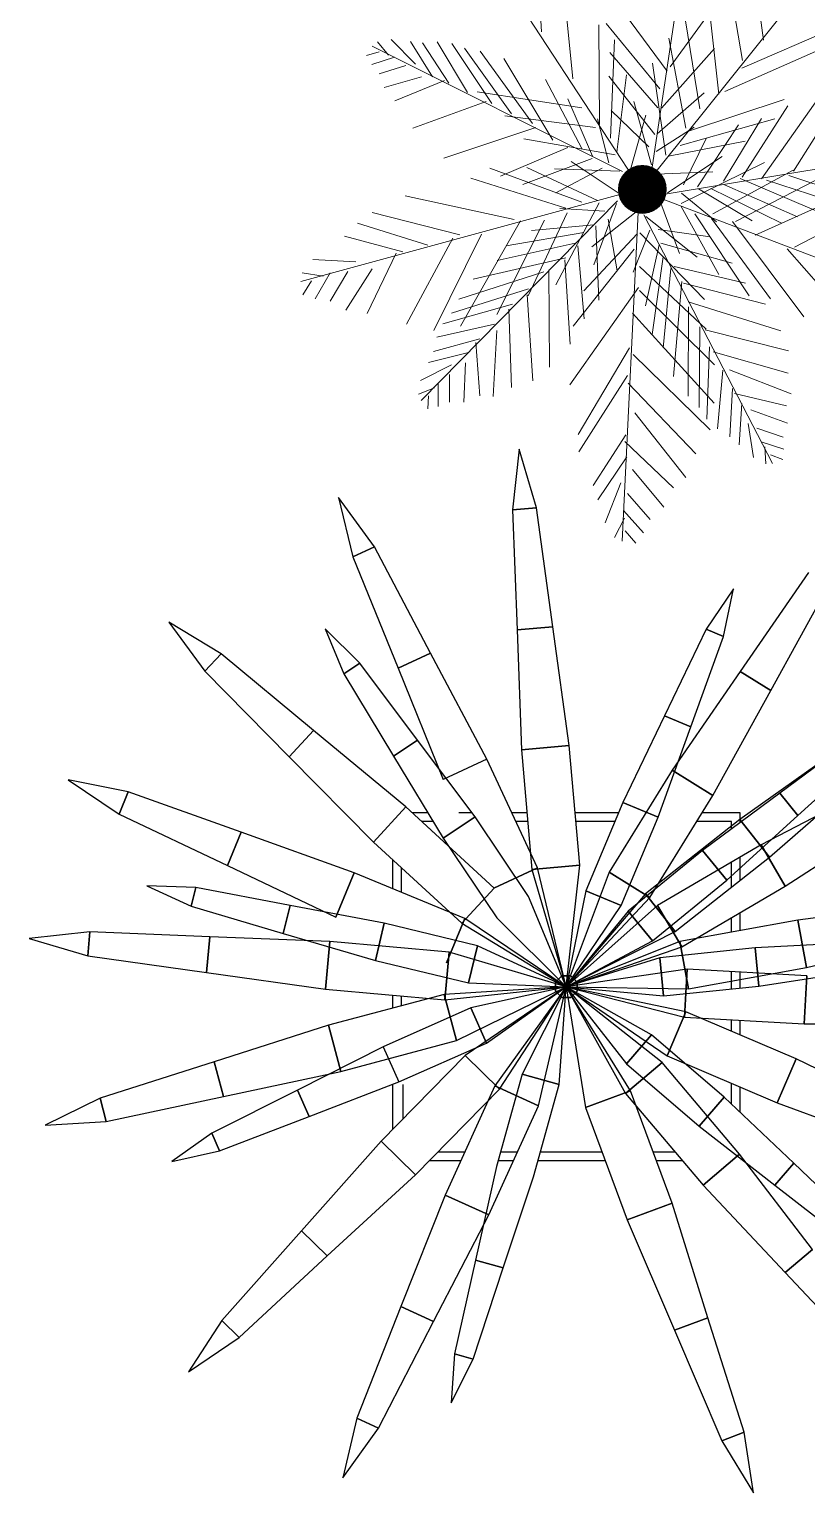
# Model space of a CAD drawing. Header units: inches. Extents: x -250485 to 735580, y -140410 to 288049.
# Drawn here: x 49169.21 to 49194.98, y 21774.3 to 21822.76 of the extents above; entities that cross this region are included whole.
import ezdxf

# ---------------------------------------------------------------- set-up
doc = ezdxf.new("R2010")
doc.units = ezdxf.units.IN
doc.header["$MEASUREMENT"] = 0
doc.layers.get('0').update_dxf_attribs({"lineweight": 0})
doc.layers.add('IFF-PLANTS', color=3, linetype='Continuous', lineweight=0)
doc.layers.add('PEJZAJ', color=7, linetype='Continuous')

# ---------------------------------------------------------------- blocks, each defined once
blk = doc.blocks.new('BITKI4')
at = {"color": 3}
for p, q in [((-0.0424, 0.4646), (-0.0482, 0.4122)), ((-0.0424, 0.4646), (-0.0482, 0.4122)), ((-0.0276, 0.414), (-0.0424, 0.4646)), ((-0.0276, 0.414), (-0.0424, 0.4646)), ((-0.0424, 0.4646), (-0.0424, 0.4646)), ((-0.0424, 0.4646), (-0.0424, 0.4646)), ((-0.1673, 0.3803), (-0.1985, 0.4228)), ((-0.1985, 0.4228), (-0.186, 0.3716)), ((-0.1985, 0.4228), (-0.1985, 0.4228)), ((-0.0276, 0.414), (-0.0482, 0.4122)), ((-0.0482, 0.4122), (-0.0276, 0.414)), ((-0.0482, 0.4122), (-0.0276, 0.414)), ((-0.0276, 0.414), (-0.0482, 0.4122)), ((-0.0482, 0.4122), (-0.0443, 0.3087)), ((-0.0482, 0.4122), (-0.0443, 0.3087)), ((-0.0134, 0.3114), (-0.0276, 0.414)), ((-0.0134, 0.3114), (-0.0276, 0.414)), ((-0.186, 0.3716), (-0.1673, 0.3803)), ((-0.1673, 0.3803), (-0.186, 0.3716)), ((-0.1189, 0.2888), (-0.1673, 0.3803)), ((-0.186, 0.3716), (-0.147, 0.2757)), ((0.2073, 0.3581), (0.1484, 0.2729)), ((0.1424, 0.3442), (0.1188, 0.3093)), ((0.134, 0.3029), (0.1424, 0.3442)), ((0.1424, 0.3442), (0.1424, 0.3442)), ((0.1748, 0.2566), (0.2249, 0.3472)), ((-0.2998, 0.2882), (-0.3449, 0.3155)), ((-0.3449, 0.3155), (-0.3449, 0.3155)), ((-0.3449, 0.3155), (-0.3137, 0.273)), ((-0.2998, 0.2882), (-0.3449, 0.3155)), ((-0.3449, 0.3155), (-0.3449, 0.3155)), ((-0.3449, 0.3155), (-0.3137, 0.273)), ((-0.18, 0.28), (-0.21, 0.3097)), ((-0.21, 0.3097), (-0.21, 0.3097)), ((-0.21, 0.3097), (-0.1937, 0.2708)), ((-0.0443, 0.3087), (-0.0134, 0.3114)), ((-0.0443, 0.3087), (-0.0134, 0.3114)), ((-0.0134, 0.3114), (-0.0443, 0.3087)), ((-0.0134, 0.3114), (-0.0443, 0.3087)), ((-0.0443, 0.3087), (-0.0405, 0.2053)), ((-0.0443, 0.3087), (-0.0405, 0.2053)), ((0.0007, 0.2089), (-0.0134, 0.3114)), ((0.0007, 0.2089), (-0.0134, 0.3114)), ((0.1188, 0.3093), (0.0829, 0.2346)), ((0.1188, 0.3093), (0.134, 0.3029)), ((0.134, 0.3029), (0.1188, 0.3093)), ((0.1058, 0.225), (0.134, 0.3029)), ((-0.2998, 0.2882), (-0.3137, 0.273)), ((-0.3137, 0.273), (-0.2998, 0.2882)), ((-0.2998, 0.2882), (-0.3137, 0.273)), ((-0.3137, 0.273), (-0.2998, 0.2882)), ((-0.22, 0.2221), (-0.2998, 0.2882)), ((-0.22, 0.2221), (-0.2998, 0.2882)), ((-0.1937, 0.2708), (-0.18, 0.28)), ((-0.18, 0.28), (-0.1937, 0.2708)), ((-0.1303, 0.2137), (-0.18, 0.28)), ((-0.1189, 0.2888), (-0.147, 0.2757)), ((-0.147, 0.2757), (-0.1189, 0.2888)), ((-0.0705, 0.1972), (-0.1189, 0.2888)), ((-0.3137, 0.273), (-0.241, 0.1993)), ((-0.3137, 0.273), (-0.241, 0.1993)), ((-0.1937, 0.2708), (-0.1509, 0.1999)), ((-0.147, 0.2757), (-0.108, 0.1797)), ((0.1484, 0.2729), (0.0896, 0.1877)), ((0.1748, 0.2566), (0.1484, 0.2729)), ((0.1484, 0.2729), (0.1748, 0.2566)), ((0.1247, 0.1659), (0.1748, 0.2566)), ((0.0829, 0.2346), (0.047, 0.16)), ((0.0829, 0.2346), (0.1058, 0.225)), ((0.1058, 0.225), (0.0829, 0.2346)), ((-0.241, 0.1993), (-0.22, 0.2221)), ((-0.241, 0.1993), (-0.22, 0.2221)), ((-0.22, 0.2221), (-0.241, 0.1993)), ((-0.22, 0.2221), (-0.241, 0.1993)), ((-0.1403, 0.156), (-0.22, 0.2221)), ((-0.1403, 0.156), (-0.22, 0.2221)), ((0.0775, 0.1471), (0.1058, 0.225)), ((0.249, 0.2171), (0.1824, 0.1678)), ((-0.1509, 0.1999), (-0.1303, 0.2137)), ((-0.1303, 0.2137), (-0.1509, 0.1999)), ((-0.0806, 0.1475), (-0.1303, 0.2137)), ((0.0007, 0.2089), (-0.0405, 0.2053)), ((-0.0405, 0.2053), (0.0007, 0.2089)), ((0.0007, 0.2089), (-0.0405, 0.2053)), ((-0.0405, 0.2053), (0.0007, 0.2089)), ((-0.0405, 0.2053), (-0.0315, 0.1022)), ((-0.0405, 0.2053), (-0.0315, 0.1022)), ((0.0098, 0.1058), (0.0007, 0.2089)), ((0.0098, 0.1058), (0.0007, 0.2089)), ((0.2324, 0.2051), (0.1479, 0.1452)), ((0.2324, 0.2051), (0.1479, 0.1452)), ((0.1981, 0.1486), (0.2595, 0.2043)), ((-0.241, 0.1993), (-0.1683, 0.1256)), ((-0.241, 0.1993), (-0.1683, 0.1256)), ((-0.1509, 0.1999), (-0.1081, 0.129)), ((-0.0705, 0.1972), (-0.108, 0.1797)), ((-0.0268, 0.1035), (-0.0705, 0.1972)), ((-0.38, 0.169), (-0.4318, 0.1793)), ((-0.4318, 0.1793), (-0.3879, 0.1499)), ((-0.4318, 0.1793), (-0.4318, 0.1793)), ((0.0896, 0.1877), (0.0351, 0.0998)), ((0.1247, 0.1659), (0.0896, 0.1877)), ((0.0896, 0.1877), (0.1247, 0.1659)), ((0.1735, 0.1127), (0.2516, 0.1807)), ((0.1735, 0.1127), (0.2516, 0.1807)), ((-0.3879, 0.1499), (-0.38, 0.169)), ((-0.38, 0.169), (-0.3879, 0.1499)), ((-0.2825, 0.1342), (-0.38, 0.169)), ((0.0702, 0.078), (0.1247, 0.1659)), ((0.1824, 0.1678), (0.1157, 0.1186)), ((0.2582, 0.171), (0.1663, 0.1233)), ((0.1824, 0.1678), (0.1981, 0.1486)), ((0.1981, 0.1486), (0.1824, 0.1678)), ((-0.1403, 0.156), (-0.1683, 0.1256)), ((-0.1683, 0.1256), (-0.1403, 0.156)), ((-0.1403, 0.156), (-0.1683, 0.1256)), ((-0.1683, 0.1256), (-0.1403, 0.156)), ((-0.0641, 0.0861), (-0.1403, 0.156)), ((-0.1037, 0.1225), (-0.1403, 0.156)), ((0.047, 0.16), (0.015, 0.0837)), ((0.0775, 0.1471), (0.047, 0.16)), ((0.047, 0.16), (0.0775, 0.1471)), ((-0.3879, 0.1499), (-0.2944, 0.1055)), ((-0.0806, 0.1475), (-0.1081, 0.129)), ((-0.1081, 0.129), (-0.0806, 0.1475)), ((-0.0833, 0.151), (-0.0946, 0.151)), ((-0.0833, 0.151), (-0.0946, 0.151)), ((-0.0833, 0.151), (-0.0946, 0.151)), ((-0.0344, 0.0789), (-0.0806, 0.1475)), ((0.0455, 0.0709), (0.0775, 0.1471)), ((0.1479, 0.1452), (0.0666, 0.0812)), ((0.1479, 0.1452), (0.0666, 0.0812)), ((0.1367, 0.093), (0.1981, 0.1486)), ((0.1407, 0.1371), (0.1407, 0.1435)), ((0.1407, 0.1371), (0.1407, 0.1435)), ((0.1735, 0.1127), (0.1479, 0.1452)), ((0.1479, 0.1452), (0.1735, 0.1127)), ((0.1479, 0.1452), (0.1735, 0.1127)), ((0.1735, 0.1127), (0.1479, 0.1452)), ((0.1872, 0.0876), (0.2738, 0.1442)), ((-0.2825, 0.1342), (-0.2944, 0.1055)), ((-0.2944, 0.1055), (-0.2825, 0.1342)), ((-0.185, 0.0993), (-0.2825, 0.1342)), ((-0.1081, 0.129), (-0.0618, 0.0604)), ((-0.1683, 0.1256), (-0.092, 0.0557)), ((-0.1683, 0.1256), (-0.092, 0.0557)), ((0.1157, 0.1186), (0.0517, 0.0662)), ((0.1663, 0.1233), (0.077, 0.0711)), ((0.1367, 0.093), (0.1157, 0.1186)), ((0.1157, 0.1186), (0.1367, 0.093)), ((0.1872, 0.0876), (0.1663, 0.1233)), ((0.1663, 0.1233), (0.1872, 0.0876)), ((-0.2944, 0.1055), (-0.2008, 0.0611)), ((-0.0643, 0.086), (-0.0268, 0.1035)), ((-0.0268, 0.1035), (-0.0643, 0.086)), ((0.0098, 0.1058), (-0.0315, 0.1022)), ((0.0098, 0.1058), (-0.0315, 0.1022)), ((-0.0315, 0.1022), (0.0098, 0.1058)), ((-0.0315, 0.1022), (0.0098, 0.1058)), ((-0.0315, 0.1022), (-0.0018, 0.001)), ((-0.0315, 0.1022), (-0.0018, 0.001)), ((-0.0018, 0.001), (-0.0268, 0.1035)), ((-0.0018, 0.001), (0.0098, 0.1058)), ((-0.0018, 0.001), (0.0098, 0.1058)), ((0.0922, 0.0487), (0.1735, 0.1127)), ((0.0922, 0.0487), (0.1735, 0.1127)), ((0.1407, 0.0868), (0.1407, 0.1083)), ((0.1482, 0.0928), (0.1482, 0.1127)), ((0.1482, 0.0928), (0.1482, 0.1127)), ((0.1482, 0.0928), (0.1482, 0.1127)), ((0.1482, 0.0928), (0.1482, 0.1127)), ((0.1482, 0.0928), (0.1482, 0.1127)), ((-0.185, 0.0993), (-0.2008, 0.0611)), ((-0.2008, 0.0611), (-0.185, 0.0993)), ((-0.0894, 0.0597), (-0.185, 0.0993)), ((0.0351, 0.0998), (-0.0018, 0.001)), ((0.0351, 0.0998), (0.0702, 0.078)), ((0.0702, 0.078), (0.0351, 0.0998)), ((0.0727, 0.0406), (0.1367, 0.093)), ((-0.3217, 0.0865), (-0.3638, 0.0881)), ((-0.3638, 0.0881), (-0.3638, 0.0881)), ((-0.3638, 0.0881), (-0.3255, 0.0704)), ((-0.3255, 0.0704), (-0.3217, 0.0865)), ((-0.3217, 0.0865), (-0.3255, 0.0704)), ((-0.2403, 0.0711), (-0.3217, 0.0865)), ((-0.0641, 0.0861), (-0.092, 0.0557)), ((-0.0641, 0.0861), (-0.092, 0.0557)), ((-0.092, 0.0557), (-0.0641, 0.0861)), ((-0.092, 0.0557), (-0.0641, 0.0861)), ((-0.0018, 0.001), (-0.0344, 0.0789)), ((0.015, 0.0837), (-0.0018, 0.001)), ((0.0666, 0.0812), (-0.0018, 0.001)), ((0.0666, 0.0812), (-0.0018, 0.001)), ((-0.0018, 0.001), (0.0702, 0.078)), ((0.0455, 0.0709), (0.015, 0.0837)), ((0.015, 0.0837), (0.0455, 0.0709)), ((0.0922, 0.0487), (0.0666, 0.0812)), ((0.0922, 0.0487), (0.0666, 0.0812)), ((0.0666, 0.0812), (0.0922, 0.0487)), ((0.0666, 0.0812), (0.0922, 0.0487)), ((0.0979, 0.0354), (0.1872, 0.0876)), ((-0.3255, 0.0704), (-0.2461, 0.047)), ((-0.2461, 0.047), (-0.2403, 0.0711)), ((-0.2403, 0.0711), (-0.2461, 0.047)), ((-0.1589, 0.0558), (-0.2403, 0.0711)), ((0.077, 0.0711), (-0.0018, 0.001)), ((-0.0018, 0.001), (0.0455, 0.0709)), ((0.0517, 0.0662), (-0.0018, 0.001)), ((0.0727, 0.0406), (0.0517, 0.0662)), ((0.0517, 0.0662), (0.0727, 0.0406)), ((0.077, 0.0711), (0.0979, 0.0354)), ((0.0979, 0.0354), (0.077, 0.0711)), ((0.3006, 0.0718), (0.198, 0.0584)), ((0.3006, 0.0718), (0.198, 0.0584)), ((-0.1589, 0.0558), (-0.1666, 0.0236)), ((-0.1666, 0.0236), (-0.1589, 0.0558)), ((-0.0784, 0.0364), (-0.1589, 0.0558)), ((-0.1053, 0.0215), (-0.0894, 0.0597)), ((-0.0894, 0.0597), (-0.1053, 0.0215)), ((-0.092, 0.0557), (-0.0018, 0.001)), ((-0.092, 0.0557), (-0.0018, 0.001)), ((-0.0018, 0.001), (-0.0894, 0.0597)), ((-0.0618, 0.0604), (-0.0018, 0.001)), ((0.198, 0.0584), (0.0962, 0.0399)), ((0.198, 0.0584), (0.0962, 0.0399)), ((0.2054, 0.0177), (0.198, 0.0584)), ((0.198, 0.0584), (0.2054, 0.0177)), ((0.198, 0.0584), (0.2054, 0.0177)), ((0.2054, 0.0177), (0.198, 0.0584)), ((-0.413, 0.0482), (-0.4654, 0.0425)), ((-0.413, 0.0482), (-0.4654, 0.0425)), ((-0.4654, 0.0425), (-0.4654, 0.0425)), ((-0.4654, 0.0425), (-0.4148, 0.0276)), ((-0.4654, 0.0425), (-0.4654, 0.0425)), ((-0.4654, 0.0425), (-0.4148, 0.0276)), ((-0.413, 0.0482), (-0.4148, 0.0276)), ((-0.4148, 0.0276), (-0.413, 0.0482)), ((-0.413, 0.0482), (-0.4148, 0.0276)), ((-0.4148, 0.0276), (-0.413, 0.0482)), ((-0.3095, 0.0441), (-0.413, 0.0482)), ((-0.3095, 0.0441), (-0.413, 0.0482)), ((-0.3123, 0.0132), (-0.3095, 0.0441)), ((-0.3123, 0.0132), (-0.3095, 0.0441)), ((-0.3095, 0.0441), (-0.3123, 0.0132)), ((-0.3095, 0.0441), (-0.3123, 0.0132)), ((-0.206, 0.0401), (-0.3095, 0.0441)), ((-0.206, 0.0401), (-0.3095, 0.0441)), ((-0.2461, 0.047), (-0.1666, 0.0236)), ((-0.2097, -0.0011), (-0.206, 0.0401)), ((-0.206, 0.0401), (-0.2097, -0.0011)), ((-0.2097, -0.0011), (-0.206, 0.0401)), ((-0.206, 0.0401), (-0.2097, -0.0011)), ((-0.103, 0.0308), (-0.206, 0.0401)), ((-0.0018, 0.001), (0.0922, 0.0487)), ((-0.0018, 0.001), (0.0922, 0.0487)), ((-0.0018, 0.001), (0.0727, 0.0406)), ((0.0962, 0.0399), (-0.0018, 0.001)), ((0.0962, 0.0399), (-0.0018, 0.001)), ((0.1036, -0.0008), (0.0962, 0.0399)), ((0.1036, -0.0008), (0.0962, 0.0399)), ((0.0962, 0.0399), (0.1036, -0.0008)), ((0.0962, 0.0399), (0.1036, -0.0008)), ((0.2438, 0.0388), (0.1611, 0.0344)), ((0.2054, 0.0177), (0.3062, 0.0413)), ((0.2054, 0.0177), (0.3062, 0.0413)), ((-0.4148, 0.0276), (-0.3123, 0.0132)), ((-0.4148, 0.0276), (-0.3123, 0.0132)), ((-0.103, 0.0308), (-0.1067, -0.0104)), ((-0.103, 0.0308), (-0.1067, -0.0104)), ((-0.1067, -0.0104), (-0.103, 0.0308)), ((-0.1067, -0.0104), (-0.103, 0.0308)), ((-0.0018, 0.001), (-0.103, 0.0308)), ((-0.0784, 0.0364), (-0.0861, 0.0043)), ((-0.0861, 0.0043), (-0.0784, 0.0364)), ((-0.0018, 0.001), (-0.0784, 0.0364)), ((-0.0018, 0.001), (0.0979, 0.0354)), ((0.0788, 0.0259), (-0.0018, 0.001)), ((0.1611, 0.0344), (0.0788, 0.0259)), ((0.0822, -0.007), (0.0788, 0.0259)), ((0.0788, 0.0259), (0.0822, -0.007)), ((0.1611, 0.0344), (0.1645, 0.0015)), ((0.1645, 0.0015), (0.1611, 0.0344)), ((-0.3123, 0.0132), (-0.2097, -0.0011)), ((-0.3123, 0.0132), (-0.2097, -0.0011)), ((-0.1666, 0.0236), (-0.0861, 0.0043)), ((0.1026, 0.016), (-0.0018, 0.001)), ((0.1026, 0.016), (0.1003, -0.0253)), ((0.1003, -0.0253), (0.1026, 0.016)), ((0.2058, 0.0104), (0.1026, 0.016)), ((0.1036, -0.0008), (0.2054, 0.0177)), ((0.1036, -0.0008), (0.2054, 0.0177)), ((0.1645, 0.0015), (0.2463, 0.0141)), ((-0.0018, 0.001), (-0.1071, -0.0056)), ((-0.1067, -0.0104), (-0.0018, 0.001)), ((-0.1067, -0.0104), (-0.0018, 0.001)), ((-0.0965, -0.0455), (-0.0018, 0.001)), ((-0.0018, 0.001), (-0.0891, -0.0583)), ((-0.0018, 0.001), (-0.0891, -0.0583)), ((-0.0861, 0.0043), (-0.0018, 0.001)), ((-0.0018, 0.001), (-0.0842, -0.0173)), ((-0.0708, -0.0476), (-0.0018, 0.001)), ((-0.0018, 0.001), (-0.0635, -0.0846)), ((-0.0595, -0.0873), (-0.0018, 0.001)), ((-0.0595, -0.0873), (-0.0018, 0.001)), ((-0.0018, 0.001), (-0.0399, -0.0743)), ((-0.0259, -0.1017), (-0.0018, 0.001)), ((-0.0112, 0.0049), (-0.0057, 0.0104)), ((-0.0057, 0.0104), (-0.0112, 0.0049)), ((-0.0057, 0.0104), (-0.0112, 0.0049)), ((-0.0112, 0.0049), (-0.0057, 0.0104)), ((-0.0112, 0.0049), (-0.0112, 0.0049)), ((-0.0112, -0.0029), (-0.0112, 0.0049)), ((-0.0112, 0.0049), (-0.0112, 0.0049)), ((-0.0112, 0.0049), (-0.0112, -0.0029)), ((-0.0112, 0.0049), (-0.0112, -0.0029)), ((-0.0112, 0.0049), (-0.0112, 0.0049)), ((-0.0112, -0.0029), (-0.0112, 0.0049)), ((-0.0112, 0.0049), (-0.0112, 0.0049)), ((-0.008, -0.0832), (-0.0018, 0.001)), ((-0.0057, 0.0104), (0.002, 0.0104)), ((0.002, 0.0104), (-0.0057, 0.0104)), ((-0.0057, 0.0104), (-0.0057, 0.0104)), ((-0.0057, 0.0104), (-0.0057, 0.0104)), ((-0.0057, 0.0104), (-0.0057, 0.0104)), ((-0.0057, 0.0104), (-0.0057, 0.0104)), ((0.002, 0.0104), (-0.0057, 0.0104)), ((-0.0057, 0.0104), (0.002, 0.0104)), ((0.1014, -0.0206), (-0.0018, 0.001)), ((-0.0018, 0.001), (0.1036, -0.0008)), ((-0.0018, 0.001), (0.1003, -0.0253)), ((0.1014, -0.0206), (-0.0018, 0.001)), ((-0.0018, 0.001), (0.1036, -0.0008)), ((-0.0018, 0.001), (-0.0018, 0.001)), ((-0.0018, 0.001), (-0.0018, 0.001)), ((-0.0018, 0.001), (-0.0018, 0.001)), ((-0.0018, 0.001), (-0.0018, 0.001)), ((-0.0018, 0.001), (0.0147, -0.1032)), ((0.0535, -0.0888), (-0.0018, 0.001)), ((-0.0018, 0.001), (-0.0018, 0.001)), ((-0.0018, 0.001), (0.0852, -0.0586)), ((-0.0018, 0.001), (-0.0018, 0.001)), ((-0.0018, 0.001), (-0.0018, 0.001)), ((-0.0018, 0.001), (-0.0018, 0.001)), ((-0.0018, 0.001), (-0.0018, 0.001)), ((-0.0018, 0.001), (-0.0018, 0.001)), ((-0.0018, 0.001), (-0.0018, 0.001)), ((-0.0018, 0.001), (-0.0018, 0.001)), ((-0.0018, 0.001), (0.0493, -0.0912)), ((0.0809, -0.0644), (-0.0018, 0.001)), ((-0.0018, 0.001), (-0.0018, 0.001)), ((-0.0018, 0.001), (-0.0018, 0.001)), ((-0.0018, 0.001), (-0.0018, 0.001)), ((-0.0018, 0.001), (-0.0018, 0.001)), ((-0.0018, 0.001), (-0.0018, 0.001)), ((-0.0018, 0.001), (-0.0018, 0.001)), ((-0.0018, 0.001), (-0.0018, 0.001)), ((-0.0018, 0.001), (-0.0018, 0.001)), ((-0.0018, 0.001), (0.0147, -0.1032)), ((0.0535, -0.0888), (-0.0018, 0.001)), ((-0.0018, 0.001), (-0.0018, 0.001)), ((-0.0018, 0.001), (0.0852, -0.0586)), ((-0.0018, 0.001), (-0.0018, 0.001)), ((-0.0018, 0.001), (-0.0018, 0.001)), ((-0.0018, 0.001), (-0.0018, 0.001)), ((-0.0018, 0.001), (-0.0018, 0.001)), ((-0.0018, 0.001), (-0.0018, 0.001)), ((-0.0018, 0.001), (-0.0018, 0.001)), ((-0.0018, 0.001), (0.0501, -0.0655)), ((0.0717, -0.0404), (-0.0018, 0.001)), ((-0.0018, 0.001), (-0.0018, 0.001)), ((-0.0018, 0.001), (0.0822, -0.007)), ((-0.0018, 0.001), (-0.0018, 0.001)), ((-0.0018, 0.001), (-0.0018, 0.001)), ((-0.0018, 0.001), (-0.0018, 0.001)), ((-0.0018, 0.001), (-0.0018, 0.001)), ((0.002, 0.0104), (0.002, 0.0104)), ((0.002, 0.0104), (0.0075, 0.0049)), ((0.0075, 0.0049), (0.002, 0.0104)), ((0.002, 0.0104), (0.002, 0.0104)), ((0.002, 0.0104), (0.002, 0.0104)), ((0.0075, 0.0049), (0.002, 0.0104)), ((0.002, 0.0104), (0.0075, 0.0049)), ((0.002, 0.0104), (0.002, 0.0104)), ((0.0075, 0.0049), (0.0075, -0.0029)), ((0.0075, -0.0029), (0.0075, 0.0049)), ((0.0075, 0.0049), (0.0075, 0.0049)), ((0.0075, 0.0049), (0.0075, 0.0049)), ((0.0075, 0.0049), (0.0075, 0.0049)), ((0.0075, 0.0049), (0.0075, 0.0049)), ((0.0075, -0.0029), (0.0075, 0.0049)), ((0.0075, 0.0049), (0.0075, -0.0029)), ((0.0822, -0.007), (0.1645, 0.0015)), ((0.2036, -0.0309), (0.2058, 0.0104)), ((0.2058, 0.0104), (0.2036, -0.0309)), ((-0.2097, -0.0011), (-0.1067, -0.0104)), ((-0.2097, -0.0011), (-0.1067, -0.0104)), ((-0.1071, -0.0056), (-0.2071, -0.0321)), ((-0.0965, -0.0455), (-0.1071, -0.0056)), ((-0.1071, -0.0056), (-0.0965, -0.0455)), ((-0.0112, -0.0029), (-0.0112, -0.0029)), ((-0.0057, -0.0084), (-0.0112, -0.0029)), ((-0.0112, -0.0029), (-0.0112, -0.0029)), ((-0.0112, -0.0029), (-0.0057, -0.0084)), ((-0.0112, -0.0029), (-0.0057, -0.0084)), ((-0.0057, -0.0084), (-0.0112, -0.0029)), ((-0.0112, -0.0029), (-0.0112, -0.0029)), ((-0.0112, -0.0029), (-0.0112, -0.0029)), ((-0.0057, -0.0084), (-0.0057, -0.0084)), ((0.002, -0.0084), (-0.0057, -0.0084)), ((-0.0057, -0.0084), (-0.0057, -0.0084)), ((-0.0057, -0.0084), (0.002, -0.0084)), ((-0.0057, -0.0084), (0.002, -0.0084)), ((-0.0057, -0.0084), (-0.0057, -0.0084)), ((0.002, -0.0084), (-0.0057, -0.0084)), ((-0.0057, -0.0084), (-0.0057, -0.0084)), ((0.0075, -0.0029), (0.002, -0.0084)), ((0.002, -0.0084), (0.0075, -0.0029)), ((0.002, -0.0084), (0.0075, -0.0029)), ((0.0075, -0.0029), (0.002, -0.0084)), ((0.002, -0.0084), (0.002, -0.0084)), ((0.002, -0.0084), (0.002, -0.0084)), ((0.002, -0.0084), (0.002, -0.0084)), ((0.002, -0.0084), (0.002, -0.0084)), ((0.0075, -0.0029), (0.0075, -0.0029)), ((0.0075, -0.0029), (0.0075, -0.0029)), ((0.0075, -0.0029), (0.0075, -0.0029)), ((0.0075, -0.0029), (0.0075, -0.0029)), ((-0.0842, -0.0173), (-0.1599, -0.0508)), ((-0.0842, -0.0173), (-0.0708, -0.0476)), ((-0.0708, -0.0476), (-0.0842, -0.0173)), ((0.0852, -0.0586), (0.1014, -0.0206)), ((0.0852, -0.0586), (0.1014, -0.0206)), ((0.1014, -0.0206), (0.0852, -0.0586)), ((0.1014, -0.0206), (0.0852, -0.0586)), ((0.1965, -0.0612), (0.1014, -0.0206)), ((0.1965, -0.0612), (0.1014, -0.0206)), ((-0.2071, -0.0321), (-0.3057, -0.0637)), ((-0.2071, -0.0321), (-0.1964, -0.0721)), ((-0.1964, -0.0721), (-0.2071, -0.0321)), ((0.1003, -0.0253), (0.2036, -0.0309)), ((0.2036, -0.0309), (0.3071, -0.0313)), ((-0.1964, -0.0721), (-0.0965, -0.0455)), ((-0.1465, -0.0811), (-0.0708, -0.0476)), ((0.0501, -0.0655), (0.0717, -0.0404)), ((0.0717, -0.0404), (0.0501, -0.0655)), ((0.1345, -0.0943), (0.0717, -0.0404)), ((-0.1599, -0.0508), (-0.2338, -0.0881)), ((-0.0891, -0.0583), (-0.1615, -0.1321)), ((-0.0891, -0.0583), (-0.1615, -0.1321)), ((-0.1599, -0.0508), (-0.1465, -0.0811)), ((-0.0891, -0.0583), (-0.0595, -0.0873)), ((-0.0891, -0.0583), (-0.0595, -0.0873)), ((-0.0595, -0.0873), (-0.0891, -0.0583)), ((-0.0595, -0.0873), (-0.0891, -0.0583)), ((0.0852, -0.0586), (0.1803, -0.0992)), ((0.0852, -0.0586), (0.1803, -0.0992)), ((0.1803, -0.0992), (0.1965, -0.0612)), ((0.1965, -0.0612), (0.1803, -0.0992)), ((0.1965, -0.0612), (0.1803, -0.0992)), ((0.1803, -0.0992), (0.1965, -0.0612)), ((0.2896, -0.1065), (0.1965, -0.0612)), ((0.2896, -0.1065), (0.1965, -0.0612)), ((-0.3057, -0.0637), (-0.4043, -0.0952)), ((-0.3057, -0.0637), (-0.2977, -0.0937)), ((-0.2977, -0.0937), (-0.3057, -0.0637)), ((-0.2977, -0.0937), (-0.1964, -0.0721)), ((-0.0399, -0.0743), (-0.062, -0.154)), ((-0.0399, -0.0743), (-0.008, -0.0832)), ((-0.008, -0.0832), (-0.0399, -0.0743)), ((0.0809, -0.0644), (0.0493, -0.0912)), ((0.0493, -0.0912), (0.0809, -0.0644)), ((0.0501, -0.0655), (0.1129, -0.1194)), ((0.1478, -0.1433), (0.0809, -0.0644)), ((-0.2338, -0.0881), (-0.3078, -0.1254)), ((-0.2238, -0.1108), (-0.2338, -0.0881)), ((-0.2338, -0.0881), (-0.2238, -0.1108)), ((-0.2238, -0.1108), (-0.1465, -0.0811)), ((-0.132, -0.1611), (-0.0595, -0.0873)), ((-0.132, -0.1611), (-0.0595, -0.0873)), ((-0.0635, -0.0846), (-0.1064, -0.1787)), ((-0.0259, -0.1017), (-0.0635, -0.0846)), ((-0.0635, -0.0846), (-0.0259, -0.1017)), ((-0.0301, -0.1629), (-0.008, -0.0832)), ((0.1407, -0.1002), (0.1407, -0.0823)), ((-0.4043, -0.0952), (-0.4516, -0.1185)), ((-0.399, -0.1152), (-0.4043, -0.0952)), ((-0.4043, -0.0952), (-0.399, -0.1152)), ((-0.399, -0.1152), (-0.2977, -0.0937)), ((0.0147, -0.1032), (0.0535, -0.0888)), ((0.0147, -0.1032), (0.0535, -0.0888)), ((0.0535, -0.0888), (0.0147, -0.1032)), ((0.0535, -0.0888), (0.0147, -0.1032)), ((0.0493, -0.0912), (0.1163, -0.1701)), ((0.0895, -0.1858), (0.0535, -0.0888)), ((0.0895, -0.1858), (0.0535, -0.0888)), ((0.1129, -0.1194), (0.1345, -0.0943)), ((0.1345, -0.0943), (0.1129, -0.1194)), ((0.1945, -0.1513), (0.1345, -0.0943)), ((0.1803, -0.0992), (0.2775, -0.135)), ((0.1803, -0.0992), (0.2775, -0.135)), ((-0.3011, -0.1405), (-0.2238, -0.1108)), ((-0.0687, -0.1958), (-0.0259, -0.1017)), ((0.0147, -0.1032), (0.0507, -0.2001)), ((0.0147, -0.1032), (0.0507, -0.2001)), ((-0.4516, -0.1185), (-0.399, -0.1152)), ((-0.4516, -0.1185), (-0.4516, -0.1185)), ((-0.3078, -0.1254), (-0.3423, -0.1497)), ((-0.3011, -0.1405), (-0.3078, -0.1254)), ((-0.3078, -0.1254), (-0.3011, -0.1405)), ((0.1129, -0.1194), (0.1783, -0.1702)), ((-0.1615, -0.1321), (-0.2303, -0.2095)), ((-0.1615, -0.1321), (-0.2303, -0.2095)), ((-0.1615, -0.1321), (-0.132, -0.1611)), ((-0.132, -0.1611), (-0.1615, -0.1321)), ((-0.1615, -0.1321), (-0.132, -0.1611)), ((-0.132, -0.1611), (-0.1615, -0.1321)), ((-0.3423, -0.1497), (-0.3011, -0.1405)), ((-0.3423, -0.1497), (-0.3423, -0.1497)), ((-0.1518, -0.149), (-0.1518, -0.149)), ((-0.1518, -0.149), (-0.1518, -0.149)), ((-0.1518, -0.149), (-0.1518, -0.149)), ((-0.1518, -0.149), (-0.1518, -0.149)), ((0.1163, -0.1701), (0.1478, -0.1433)), ((0.1478, -0.1433), (0.1163, -0.1701)), ((0.2108, -0.2255), (0.1478, -0.1433)), ((0.1482, -0.149), (0.1482, -0.149)), ((0.1482, -0.149), (0.1482, -0.149)), ((0.1482, -0.149), (0.1482, -0.149)), ((0.1482, -0.149), (0.1482, -0.149)), ((0.1945, -0.1513), (0.1783, -0.1702)), ((0.1783, -0.1702), (0.1945, -0.1513)), ((0.2546, -0.2084), (0.1945, -0.1513)), ((-0.2082, -0.2312), (-0.132, -0.1611)), ((-0.2082, -0.2312), (-0.132, -0.1611)), ((-0.062, -0.154), (-0.0801, -0.2349)), ((-0.0562, -0.2415), (-0.0301, -0.1629)), ((0.1163, -0.1701), (0.1872, -0.2455)), ((0.1783, -0.1702), (0.2438, -0.221)), ((-0.1064, -0.1787), (-0.1445, -0.2749)), ((-0.1064, -0.1787), (-0.0687, -0.1958)), ((-0.0687, -0.1958), (-0.1064, -0.1787)), ((0.0507, -0.2001), (0.0895, -0.1858)), ((0.0895, -0.1858), (0.0507, -0.2001)), ((0.0507, -0.2001), (0.0895, -0.1858)), ((0.0895, -0.1858), (0.0507, -0.2001)), ((0.1205, -0.2845), (0.0895, -0.1858)), ((0.1205, -0.2845), (0.0895, -0.1858)), ((-0.1163, -0.2878), (-0.0687, -0.1958)), ((0.0507, -0.2001), (0.0915, -0.2953)), ((0.0507, -0.2001), (0.0915, -0.2953)), ((-0.2303, -0.2095), (-0.2991, -0.2869)), ((-0.2303, -0.2095), (-0.2991, -0.2869)), ((-0.2082, -0.2312), (-0.2303, -0.2095)), ((-0.2082, -0.2312), (-0.2303, -0.2095)), ((-0.2303, -0.2095), (-0.2082, -0.2312)), ((-0.2303, -0.2095), (-0.2082, -0.2312)), ((0.1872, -0.2455), (0.2108, -0.2255)), ((0.2108, -0.2255), (0.1872, -0.2455)), ((-0.2843, -0.3014), (-0.2082, -0.2312)), ((-0.2843, -0.3014), (-0.2082, -0.2312)), ((-0.0801, -0.2349), (-0.0982, -0.3157)), ((-0.0562, -0.2415), (-0.0801, -0.2349)), ((-0.0801, -0.2349), (-0.0562, -0.2415)), ((-0.0822, -0.3201), (-0.0562, -0.2415)), ((0.1872, -0.2455), (0.2581, -0.321)), ((-0.1445, -0.2749), (-0.1827, -0.3712)), ((-0.1445, -0.2749), (-0.1163, -0.2878)), ((-0.1163, -0.2878), (-0.1445, -0.2749)), ((-0.2991, -0.2869), (-0.3279, -0.3311)), ((-0.2991, -0.2869), (-0.3279, -0.3311)), ((-0.2991, -0.2869), (-0.2843, -0.3014)), ((-0.2843, -0.3014), (-0.2991, -0.2869)), ((-0.2991, -0.2869), (-0.2843, -0.3014)), ((-0.2843, -0.3014), (-0.2991, -0.2869)), ((-0.1639, -0.3798), (-0.1163, -0.2878)), ((0.1205, -0.2845), (0.0915, -0.2953)), ((0.1205, -0.2845), (0.0915, -0.2953)), ((0.0915, -0.2953), (0.1205, -0.2845)), ((0.0915, -0.2953), (0.1205, -0.2845)), ((0.1516, -0.3833), (0.1205, -0.2845)), ((0.1516, -0.3833), (0.1205, -0.2845)), ((-0.3279, -0.3311), (-0.2843, -0.3014)), ((-0.3279, -0.3311), (-0.2843, -0.3014)), ((0.0915, -0.2953), (0.1323, -0.3905)), ((0.0915, -0.2953), (0.1323, -0.3905)), ((-0.0982, -0.3157), (-0.1013, -0.3578)), ((-0.1013, -0.3578), (-0.0822, -0.3201)), ((-0.0822, -0.3201), (-0.0982, -0.3157)), ((-0.0982, -0.3157), (-0.0822, -0.3201)), ((-0.3279, -0.3311), (-0.3279, -0.3311)), ((-0.3279, -0.3311), (-0.3279, -0.3311)), ((-0.1013, -0.3578), (-0.1013, -0.3578)), ((-0.1827, -0.3712), (-0.1947, -0.4226)), ((-0.1639, -0.3798), (-0.1827, -0.3712)), ((-0.1827, -0.3712), (-0.1639, -0.3798)), ((-0.1947, -0.4226), (-0.1639, -0.3798)), ((0.1323, -0.3905), (0.1516, -0.3833)), ((0.1516, -0.3833), (0.1323, -0.3905)), ((0.1323, -0.3905), (0.1516, -0.3833)), ((0.1516, -0.3833), (0.1323, -0.3905)), ((0.1323, -0.3905), (0.1599, -0.4354)), ((0.1323, -0.3905), (0.1599, -0.4354)), ((0.1599, -0.4354), (0.1516, -0.3833)), ((0.1599, -0.4354), (0.1516, -0.3833))]:
    blk.add_line(p, q, dxfattribs=at)
at = {"color": 1}
for p, q in [((-0.1214, 0.151), (-0.1348, 0.151)), ((-0.1214, 0.151), (-0.1348, 0.151)), ((-0.1214, 0.151), (-0.1348, 0.151)), ((-0.1214, 0.151), (-0.1348, 0.151)), ((-0.1214, 0.151), (-0.1348, 0.151)), ((-0.1214, 0.151), (-0.1348, 0.151)), ((-0.1169, 0.1435), (-0.1266, 0.1435)), ((-0.1169, 0.1435), (-0.1266, 0.1435)), ((-0.0357, 0.151), (-0.049, 0.151)), ((-0.0357, 0.151), (-0.049, 0.151)), ((-0.0357, 0.151), (-0.049, 0.151)), ((-0.0357, 0.151), (-0.049, 0.151)), ((-0.0357, 0.151), (-0.049, 0.151)), ((-0.0357, 0.151), (-0.049, 0.151)), ((-0.0351, 0.1435), (-0.0455, 0.1435)), ((-0.0351, 0.1435), (-0.0455, 0.1435)), ((0.0433, 0.151), (0.0058, 0.151)), ((0.0433, 0.151), (0.0058, 0.151)), ((0.0433, 0.151), (0.0058, 0.151)), ((0.0433, 0.151), (0.0058, 0.151)), ((0.0433, 0.151), (0.0058, 0.151)), ((0.0433, 0.151), (0.0058, 0.151)), ((0.0401, 0.1435), (0.0065, 0.1435)), ((0.0401, 0.1435), (0.0065, 0.1435)), ((0.1407, 0.1435), (0.1108, 0.1435)), ((0.1407, 0.1435), (0.1108, 0.1435)), ((0.1482, 0.151), (0.1155, 0.151)), ((0.1482, 0.151), (0.1155, 0.151)), ((0.1482, 0.151), (0.1155, 0.151)), ((0.1482, 0.151), (0.1155, 0.151)), ((0.1482, 0.151), (0.1155, 0.151)), ((0.1482, 0.151), (0.1155, 0.151)), ((0.1482, 0.1426), (0.1482, 0.151)), ((0.1482, 0.1426), (0.1482, 0.151)), ((0.1482, 0.1426), (0.1482, 0.151)), ((0.1482, 0.1426), (0.1482, 0.151)), ((0.1482, 0.1426), (0.1482, 0.151)), ((0.1482, 0.1426), (0.1482, 0.151)), ((0.1482, 0.151), (0.1482, 0.151)), ((0.1482, 0.151), (0.1482, 0.151)), ((0.1482, 0.151), (0.1482, 0.151)), ((0.1482, 0.151), (0.1482, 0.151)), ((-0.1518, 0.1105), (-0.1518, 0.0856)), ((-0.1443, 0.1036), (-0.1443, 0.0825)), ((0.1482, 0.0493), (0.1482, 0.0647)), ((0.1482, 0.0493), (0.1482, 0.0647)), ((0.1482, 0.0493), (0.1482, 0.0647)), ((0.1482, 0.0493), (0.1482, 0.0647)), ((0.1482, 0.0493), (0.1482, 0.0647)), ((0.1482, 0.0493), (0.1482, 0.0647)), ((0.1407, 0.048), (0.1407, 0.0604)), ((0.1407, 0.048), (0.1407, 0.0604)), ((0.1407, -0.0009), (0.1407, 0.014)), ((0.1407, -0.0009), (0.1407, 0.014)), ((0.1482, -0.0002), (0.1482, 0.0136)), ((0.1482, -0.0002), (0.1482, 0.0136)), ((0.1482, -0.0002), (0.1482, 0.0136)), ((0.1482, -0.0002), (0.1482, 0.0136)), ((0.1482, -0.0002), (0.1482, 0.0136)), ((0.1482, -0.0002), (0.1482, 0.0136)), ((-0.1518, -0.0063), (-0.1518, -0.0174)), ((-0.1443, -0.007), (-0.1443, -0.0155)), ((0.1407, -0.0373), (0.1407, -0.0275)), ((0.1407, -0.0373), (0.1407, -0.0275)), ((0.1482, -0.0405), (0.1482, -0.0279)), ((0.1482, -0.0405), (0.1482, -0.0279)), ((0.1482, -0.0405), (0.1482, -0.0279)), ((0.1482, -0.0405), (0.1482, -0.0279)), ((0.1482, -0.0405), (0.1482, -0.0279)), ((0.1482, -0.0405), (0.1482, -0.0279)), ((-0.1518, -0.0832), (-0.1518, -0.1222)), ((-0.1428, -0.0832), (-0.1428, -0.113)), ((0.1407, -0.1002), (0.1407, -0.0823)), ((0.1482, -0.1073), (0.1482, -0.0855)), ((0.1482, -0.1073), (0.1482, -0.0855)), ((0.1482, -0.1073), (0.1482, -0.0855)), ((0.1482, -0.1073), (0.1482, -0.0855)), ((0.1482, -0.1073), (0.1482, -0.0855)), ((0.1482, -0.1073), (0.1482, -0.0855)), ((-0.1201, -0.149), (-0.0929, -0.149)), ((-0.1128, -0.1415), (-0.0894, -0.1415)), ((-0.0606, -0.149), (-0.0474, -0.149)), ((-0.0585, -0.1415), (-0.044, -0.1415)), ((-0.0262, -0.149), (0.0317, -0.149)), ((-0.0242, -0.1415), (0.0289, -0.1415)), ((0.073, -0.1415), (0.092, -0.1415)), ((0.0758, -0.149), (0.0984, -0.149))]:
    blk.add_line(p, q, dxfattribs=at)
blk = doc.blocks.new('*X19')
at = {"color": 0}
for p, q in [((-66.0861, -112.7145), (-65.9668, -112.5952)), ((-66.0861, -112.7128), (-65.9686, -112.5952)), ((-66.0861, -112.711), (-65.9704, -112.5952)), ((-66.0861, -112.7092), (-65.9721, -112.5952)), ((-66.0861, -112.7162), (-65.9651, -112.5953)), ((-66.0861, -112.7074), (-65.974, -112.5953)), ((-66.086, -112.7179), (-65.9634, -112.5953)), ((-66.086, -112.7055), (-65.9758, -112.5954)), ((-66.0859, -112.7196), (-65.9618, -112.5954)), ((-66.0858, -112.7036), (-65.9777, -112.5955)), ((-66.0858, -112.7212), (-65.9601, -112.5956)), ((-66.0857, -112.7017), (-65.9796, -112.5957)), ((-66.0856, -112.7229), (-65.9585, -112.5957)), ((-66.0855, -112.6997), (-65.9816, -112.5958)), ((-66.0855, -112.7245), (-65.9569, -112.5959)), ((-66.0853, -112.7261), (-65.9553, -112.596)), ((-66.0853, -112.6978), (-65.9836, -112.5961)), ((-66.0851, -112.7276), (-65.9537, -112.5962)), ((-66.085, -112.6957), (-65.9856, -112.5963)), ((-66.0849, -112.7292), (-65.9522, -112.5965)), ((-66.0847, -112.6936), (-65.9877, -112.5967)), ((-66.0846, -112.7307), (-65.9506, -112.5967)), ((-66.0844, -112.7322), (-65.9491, -112.597)), ((-66.0843, -112.6915), (-65.9898, -112.597)), ((-66.0841, -112.7337), (-65.9476, -112.5972)), ((-66.0839, -112.6893), (-65.992, -112.5974)), ((-66.0838, -112.7352), (-65.9461, -112.5975)), ((-66.0835, -112.7367), (-65.9447, -112.5978)), ((-66.0835, -112.6871), (-65.9943, -112.5979)), ((-66.0832, -112.7381), (-65.9432, -112.5981)), ((-66.0829, -112.6848), (-65.9965, -112.5984)), ((-66.0829, -112.7395), (-65.9418, -112.5985)), ((-66.0825, -112.741), (-65.9404, -112.5988)), ((-66.0823, -112.6824), (-65.9989, -112.599)), ((-66.0821, -112.7424), (-65.939, -112.5992)), ((-66.0818, -112.7437), (-65.9376, -112.5996)), ((-66.0817, -112.68), (-66.0013, -112.5997)), ((-66.0814, -112.7451), (-65.9362, -112.6)), ((-66.081, -112.7465), (-65.9349, -112.6004)), ((-66.0809, -112.6775), (-66.0039, -112.6004)), ((-66.0805, -112.7478), (-65.9335, -112.6008)), ((-66.0801, -112.7491), (-65.9322, -112.6013)), ((-66.0801, -112.6749), (-66.0065, -112.6013)), ((-66.0796, -112.7505), (-65.9309, -112.6017)), ((-66.0792, -112.7518), (-65.9296, -112.6022)), ((-66.0791, -112.6722), (-66.0092, -112.6022)), ((-66.0787, -112.7531), (-65.9283, -112.6026)), ((-66.0782, -112.7543), (-65.927, -112.6031)), ((-66.0781, -112.6693), (-66.012, -112.6033)), ((-66.0777, -112.7556), (-65.9257, -112.6036)), ((-66.0772, -112.7569), (-65.9245, -112.6041)), ((-66.0768, -112.6663), (-66.015, -112.6045)), ((-66.0767, -112.7581), (-65.9232, -112.6047)), ((-66.0761, -112.7593), (-65.922, -112.6052)), ((-66.0756, -112.7606), (-65.9208, -112.6058)), ((-66.0754, -112.6632), (-66.0182, -112.6059)), ((-66.075, -112.7618), (-65.9196, -112.6063)), ((-66.0745, -112.763), (-65.9184, -112.6069)), ((-66.0739, -112.7641), (-65.9172, -112.6075)), ((-66.0738, -112.6598), (-66.0216, -112.6075)), ((-66.0733, -112.7653), (-65.916, -112.6081)), ((-66.0727, -112.7665), (-65.9149, -112.6087)), ((-66.0721, -112.7676), (-65.9137, -112.6093)), ((-66.0719, -112.6561), (-66.0253, -112.6095)), ((-66.0714, -112.7688), (-65.9126, -112.6099)), ((-66.0708, -112.7699), (-65.9114, -112.6105)), ((-66.0702, -112.771), (-65.9103, -112.6112)), ((-66.0695, -112.7721), (-65.9092, -112.6118)), ((-66.0695, -112.6519), (-66.0294, -112.6118)), ((-66.0688, -112.7732), (-65.9081, -112.6125)), ((-66.0682, -112.7743), (-65.907, -112.6132)), ((-66.0675, -112.7754), (-65.9059, -112.6139)), ((-66.0668, -112.7765), (-65.9049, -112.6146)), ((-66.0664, -112.6471), (-66.0342, -112.6149)), ((-66.0661, -112.7775), (-65.9038, -112.6153)), ((-66.0653, -112.7786), (-65.9028, -112.616)), ((-66.0646, -112.7796), (-65.9017, -112.6167)), ((-66.0639, -112.7807), (-65.9007, -112.6175)), ((-66.0631, -112.7817), (-65.8997, -112.6182)), ((-66.0624, -112.7827), (-65.8987, -112.619)), ((-66.062, -112.6409), (-66.0405, -112.6194)), ((-66.0616, -112.7837), (-65.8977, -112.6197)), ((-66.0608, -112.7847), (-65.8967, -112.6205)), ((-66.06, -112.7857), (-65.8957, -112.6213)), ((-66.0592, -112.7866), (-65.8947, -112.6221)), ((-66.0584, -112.7876), (-65.8938, -112.6229)), ((-66.0576, -112.7885), (-65.8928, -112.6237)), ((-66.0568, -112.7895), (-65.8919, -112.6246)), ((-66.056, -112.7904), (-65.8909, -112.6254)), ((-66.0551, -112.7913), (-65.89, -112.6262)), ((-66.0543, -112.7923), (-65.8891, -112.6271)), ((-66.0534, -112.7932), (-65.8882, -112.628)), ((-66.0525, -112.7941), (-65.8873, -112.6288)), ((-66.0516, -112.7949), (-65.8864, -112.6297)), ((-66.0508, -112.7958), (-65.8855, -112.6306)), ((-66.0499, -112.7967), (-65.8847, -112.6315)), ((-66.0489, -112.7975), (-65.8838, -112.6324)), ((-66.048, -112.7984), (-65.883, -112.6333)), ((-66.0471, -112.7992), (-65.8821, -112.6343)), ((-66.0462, -112.8001), (-65.8813, -112.6352)), ((-66.0452, -112.8009), (-65.8805, -112.6361)), ((-66.0442, -112.8017), (-65.8797, -112.6371)), ((-66.0433, -112.8025), (-65.8789, -112.6381)), ((-66.0423, -112.8033), (-65.8781, -112.6391)), ((-66.0413, -112.8041), (-65.8773, -112.64)), ((-66.0403, -112.8048), (-65.8765, -112.641)), ((-66.0393, -112.8056), (-65.8758, -112.642)), ((-66.0383, -112.8063), (-65.875, -112.6431)), ((-66.0373, -112.8071), (-65.8743, -112.6441)), ((-66.0362, -112.8078), (-65.8735, -112.6451)), ((-66.0352, -112.8085), (-65.8728, -112.6462)), ((-66.0341, -112.8092), (-65.8721, -112.6472)), ((-66.0331, -112.8099), (-65.8714, -112.6483)), ((-66.032, -112.8106), (-65.8707, -112.6494)), ((-66.0309, -112.8113), (-65.87, -112.6504)), ((-66.0298, -112.812), (-65.8694, -112.6515)), ((-66.0287, -112.8127), (-65.8687, -112.6526)), ((-66.0276, -112.8133), (-65.868, -112.6538)), ((-66.0265, -112.8139), (-65.8674, -112.6549)), ((-66.0253, -112.8146), (-65.8668, -112.656)), ((-66.0242, -112.8152), (-65.8662, -112.6572)), ((-66.023, -112.8158), (-65.8655, -112.6583)), ((-66.0218, -112.8164), (-65.865, -112.6595)), ((-66.0207, -112.817), (-65.8644, -112.6607)), ((-66.0195, -112.8176), (-65.8638, -112.6619)), ((-66.0183, -112.8181), (-65.8632, -112.6631)), ((-66.017, -112.8187), (-65.8627, -112.6643)), ((-66.0158, -112.8192), (-65.8621, -112.6655)), ((-66.0146, -112.8197), (-65.8616, -112.6668)), ((-66.0133, -112.8203), (-65.8611, -112.668)), ((-66.0121, -112.8208), (-65.8606, -112.6693)), ((-66.0108, -112.8213), (-65.8601, -112.6706)), ((-66.0095, -112.8217), (-65.8596, -112.6718)), ((-66.0082, -112.8222), (-65.8591, -112.6731)), ((-66.0069, -112.8227), (-65.8587, -112.6745)), ((-66.0056, -112.8231), (-65.8582, -112.6758)), ((-66.0042, -112.8235), (-65.8578, -112.6771)), ((-66.0029, -112.8239), (-65.8574, -112.6785)), ((-66.0015, -112.8244), (-65.857, -112.6798)), ((-66.0001, -112.8247), (-65.8566, -112.6812)), ((-65.9987, -112.8251), (-65.8562, -112.6826)), ((-65.9973, -112.8255), (-65.8559, -112.684)), ((-65.9959, -112.8258), (-65.8555, -112.6855)), ((-65.9945, -112.8261), (-65.8552, -112.6869)), ((-65.993, -112.8264), (-65.8549, -112.6884)), ((-65.9915, -112.8267), (-65.8546, -112.6898)), ((-65.99, -112.827), (-65.8543, -112.6913)), ((-65.9885, -112.8273), (-65.8541, -112.6928)), ((-65.987, -112.8275), (-65.8538, -112.6943)), ((-65.9855, -112.8278), (-65.8536, -112.6959)), ((-65.9839, -112.828), (-65.8534, -112.6974)), ((-65.9823, -112.8281), (-65.8532, -112.699)), ((-65.9807, -112.8283), (-65.853, -112.7006)), ((-65.9791, -112.8285), (-65.8529, -112.7022)), ((-65.9775, -112.8286), (-65.8528, -112.7039)), ((-65.9758, -112.8287), (-65.8527, -112.7056)), ((-65.9741, -112.8288), (-65.8526, -112.7072)), ((-65.9724, -112.8288), (-65.8525, -112.7089)), ((-65.9707, -112.8289), (-65.8525, -112.7107)), ((-65.9689, -112.8289), (-65.8525, -112.7124)), ((-65.9671, -112.8289), (-65.8525, -112.7142)), ((-65.9653, -112.8288), (-65.8525, -112.716)), ((-65.9635, -112.8287), (-65.8526, -112.7179)), ((-65.9616, -112.8286), (-65.8527, -112.7198)), ((-65.9597, -112.8285), (-65.8529, -112.7217)), ((-65.9577, -112.8283), (-65.8531, -112.7236)), ((-65.9557, -112.8281), (-65.8533, -112.7256)), ((-65.9537, -112.8278), (-65.8535, -112.7276)), ((-65.9517, -112.8275), (-65.8538, -112.7297)), ((-65.9495, -112.8272), (-65.8542, -112.7318)), ((-65.9474, -112.8268), (-65.8546, -112.734)), ((-65.9452, -112.8264), (-65.855, -112.7362)), ((-65.9429, -112.8258), (-65.8555, -112.7384)), ((-65.9406, -112.8253), (-65.8561, -112.7408)), ((-65.9382, -112.8246), (-65.8567, -112.7432)), ((-65.9357, -112.8239), (-65.8574, -112.7457)), ((-65.9331, -112.8231), (-65.8582, -112.7482)), ((-65.9304, -112.8222), (-65.8591, -112.7509)), ((-65.9276, -112.8212), (-65.8602, -112.7537)), ((-65.9247, -112.82), (-65.8613, -112.7567)), ((-65.9216, -112.8187), (-65.8627, -112.7598)), ((-65.9183, -112.8171), (-65.8642, -112.7631)), ((-65.9147, -112.8153), (-65.866, -112.7667)), ((-65.9107, -112.8131), (-65.8682, -112.7706)), ((-65.9062, -112.8104), (-65.871, -112.7752)), ((-65.9006, -112.8065), (-65.8748, -112.7807)), ((-65.8915, -112.7992), (-65.8822, -112.7899))]:
    blk.add_line(p, q, dxfattribs=at)
blk = doc.blocks.new('PALM')
at = {"layer": 'IFF-PLANTS', "linetype": 'ByBlock'}
for p, q in [((-109.5, -153.8), (109.3, 332.8)), ((-252.1, 254.4), (-269.5, 273.9)), ((-132.8, -126.1), (-261.7, 280.8)), ((-254.9, 269.3), (-246.5, 287.4)), ((-250.7, 245), (-234.1, 277.4)), ((-245.2, 211.4), (-276.1, 253.9)), ((-240.7, 226), (-221.9, 263.8)), ((-227.4, 199.3), (-202.1, 253.4)), ((-230.2, 182.8), (-277.8, 224.3)), ((-227.5, 164.2), (-184.7, 233.9)), ((-207.1, 133.4), (-166.7, 225.5)), ((-112.7, -156.1), (-507.8, 202.5)), ((-493.3, 194.3), (-495.5, 219.1)), ((-473.5, 170.7), (-475.9, 216.2)), ((-450.7, 156.4), (-454.2, 209.1)), ((-419.5, 136), (-426.3, 210.3)), ((-356.1, 77.6), (-370.4, 202.5)), ((-224.3, 156.6), (-278.9, 205.9)), ((-14.8, 65), (-24.6, 218.5)), ((-480.8, 180), (-511.9, 190)), ((-397.6, 97.9), (-395.2, 200.2)), ((-331, 38.5), (-334.2, 187.3)), ((-214.9, 126.4), (-283.8, 184)), ((-205.4, 96.3), (-147.8, 200.4)), ((-446.4, 137.9), (-506.5, 164.3)), ((-294.7, 13), (-292.8, 177.3)), ((-204.1, 87), (-285, 161.8)), ((-190.6, 64), (-123.2, 176.8)), ((-44.2, -23.2), (-70.3, 156.4)), ((-193, 54.9), (-280.6, 141.2)), ((-250.9, -32.1), (-259.6, 152.7)), ((-178.6, 15.2), (-110.1, 146.5)), ((-412.1, 116.4), (-489.7, 131.3)), ((-183.8, 21.1), (-280.2, 117.1)), ((-218.8, -49.5), (-217.9, 111.7)), ((-87.3, -125.4), (259.9, 122.9)), ((-5, 71.5), (151.8, 120.5)), ((-389.2, 91.8), (-479.2, 110.7)), ((-163.3, -9.7), (-97.8, 101.4)), ((-63.8, -49.3), (-86.7, 100.9)), ((36.9, -31.4), (98.5, 89.9)), ((66.3, -12.2), (121.3, 97.8)), ((-163.5, -13.4), (-274.9, 79.8)), ((-76.9, -72.2), (-106.3, 74.8)), ((-34.4, 16), (138.8, 81.3)), ((10.4, -61.4), (64.7, 73.3)), ((-323.7, 29.3), (-458.2, 59.3)), ((-192.8, -75.1), (-188.7, 64.4)), ((-155.6, -37.9), (-96.6, 56.9)), ((-291.5, 1.6), (-440.5, 39.8)), ((-161.3, -39.4), (-255, 38)), ((-156.4, -111), (-158.5, 30.6)), ((-40.9, -19.9), (112.6, 29.1)), ((-31.9, -82.1), (7, 31.4)), ((-13.6, -71.5), (31, 41.5)), ((-156.9, -60), (-252.8, 12)), ((-144.9, -77.4), (-89.4, 21.3)), ((-83.4, -95), (-116.1, 19.3)), ((-57.3, -52.6), (76.7, -13.4)), ((-45.6, -95.3), (-22.2, -3.1)), ((75.7, -11.7), (203.8, -40.9)), ((-216.7, -53.6), (-395.6, -22.9)), ((-148.6, -77.1), (-229, -26.4)), ((-132.9, -94.7), (-84.9, -30.7)), ((-132.5, -122.1), (-120.9, -22.9)), ((-68.7, -109), (-62, -40.3)), ((33, -38.2), (179, -62.8)), ((-344.9, -165.9), (-431.3, -66.9)), ((-294.7, -169.5), (-398.4, -63.8)), ((-266.3, -162.7), (-351.7, -66.1)), ((-99.7, -124.4), (-135.7, -46)), ((-80.1, -98.3), (53.8, -52.6)), ((14, -60.4), (139.9, -88.4)), ((-380.2, -170), (-461.4, -83)), ((-180.2, -99.8), (-329.1, -82.3)), ((-237.2, -164.1), (-309.1, -78.7)), ((-196.3, -166.1), (-273, -82.8)), ((-142.7, -103.4), (-205.9, -75.8)), ((-18.7, -161.9), (112, -88.5)), ((-10.4, -76.4), (98, -103.3)), ((-451.5, -170), (-504.7, -107.8)), ((-416, -160.1), (-491.1, -93.2)), ((-160.5, -113.1), (-279.3, -108.8)), ((-176.1, -160), (-222.1, -94.6)), ((-83.4, -124.4), (14.6, -104.8)), ((-75.5, -156.3), (-12, -97.9)), ((-44.6, -98.8), (66.4, -121.1)), ((-42.5, -162.8), (56.2, -96.4)), ((7.1, -167.3), (142.9, -99.1)), ((87.6, -172), (246.1, -110.2)), ((-484.9, -159), (-528.6, -118.3)), ((-149.9, -168.1), (-240.7, -126.4)), ((-57.4, -115.6), (18.2, -141.5)), ((130.9, -178.6), (273.9, -121.8)), ((-560, -163.6), (-574.6, -150)), ((-535.6, -167.1), (-561.3, -141.3)), ((-514.4, -163.5), (-544.5, -133.9)), ((-167.9, -187.4), (-303.1, -145.6)), ((-137.6, -137.7), (-223.2, -147.6)), ((-106.4, -156.1), (424, -213.9)), ((-111.5, -159.7), (-574.6, -424.7)), ((-146.2, -169.7), (-573, -166.4)), ((-544.9, -165.5), (-568.8, -176)), ((-502, -172.2), (-551.9, -188.5)), ((-470.1, -166.8), (-524.3, -199.2)), ((-443.3, -169.3), (-507.1, -205.9)), ((-411.7, -169.6), (-487.8, -217.4)), ((-370.9, -171.6), (-467.1, -225.4)), ((-336.9, -170.9), (-446.1, -227.6)), ((-301.9, -172.6), (-423.1, -234.6)), ((-245.7, -227.7), (-398.7, -177.1)), ((-262.9, -164), (-386, -241.1)), ((-213.3, -210.9), (-344.7, -163.9)), ((-237.4, -169.9), (-340, -235.1)), ((-216.5, -172.1), (-314.6, -241.1)), ((-197.6, -169.5), (-270.8, -230.3)), ((-170.9, -172), (-216.6, -223.6)), ((-136.7, -177.7), (-153.7, -262.3)), ((-107.6, -159.7), (1.3, -682.1)), ((-72.5, -168.4), (270.9, -421.9)), ((-70.4, -171.9), (-21.5, -259)), ((-51.2, -181.1), (16.2, -166.2)), ((-44.6, -166.9), (40.3, -280.2)), ((6, -174.5), (84.7, -289.8)), ((78.3, -175.1), (193.9, -319.6)), ((-108.9, -195.8), (-243.9, -600.8)), ((-167.2, -191.9), (-207.9, -303.6)), ((-111.5, -198.9), (-179.3, -272.3)), ((-98.3, -189.3), (-23.1, -231.6)), ((-54, -193.8), (-55.2, -273.8)), ((-31, -198.8), (63.9, -192.6)), ((42.1, -180), (136.1, -310.9)), ((140.2, -185.9), (235.2, -319.9)), ((184.6, -185.2), (274.6, -303.7)), ((-272.1, -253), (-450.6, -204)), ((-209.9, -217.4), (-279.7, -352.4)), ((-185.9, -206.6), (-248.5, -342.8)), ((-127.3, -221.3), (-203.8, -244.8)), ((-98.8, -221.9), (-180.3, -337.7)), ((-114.3, -220), (-79.4, -279.5)), ((-94.2, -222.7), (-0.6, -295.9)), ((-34.1, -200.8), (-21, -313.3)), ((1.5, -221.9), (122.8, -229.4)), ((-328.5, -280.6), (-484.2, -228)), ((-127.8, -242.4), (-230.7, -289.6)), ((-125, -244.7), (-89.7, -333.1)), ((-86.1, -245), (24.1, -346.6)), ((-2.2, -226.4), (5.8, -337.8)), ((20.6, -244.7), (32.9, -373.1)), ((-364, -307.3), (-506.5, -264.3)), ((-277.8, -260.9), (-369.7, -404)), ((-128.3, -263.4), (-93.1, -378)), ((47.6, -255.9), (69.3, -402.4)), ((55.2, -257.6), (189.7, -278.7)), ((-142.3, -280.6), (-245.8, -322.6)), ((-90.4, -272.4), (-175.7, -382.8)), ((-83.2, -271.2), (23.6, -379.3)), ((-353, -303.2), (-423, -421.8)), ((-84.4, -308.4), (-179.9, -438.3)), ((-150.4, -305.1), (-115.1, -445.9)), ((-441.1, -352.2), (-537.7, -318.4)), ((-398.4, -326.7), (-450.4, -426.2)), ((-484.1, -361.3), (-556.9, -344.8)), ((-432.7, -346.2), (-478.5, -425.9)), ((-155, -337), (-287.6, -403)), ((-154.2, -344.8), (-132.7, -479.2)), ((-62.8, -349.2), (44.9, -480.8)), ((-513.1, -384.6), (-564.3, -371.7)), ((-166.7, -377.6), (-146.5, -499)), ((-533.8, -401.9), (-577.7, -390.2)), ((-494.2, -386.3), (-537.8, -435.3)), ((-562.3, -413.5), (-586.6, -407.9)), ((-544.8, -406), (-564, -432.4)), ((-180.9, -418.5), (-288.8, -468.8)), ((-176.5, -410.1), (-155, -518.2)), ((-45.8, -433.8), (45.4, -537)), ((-191, -448.4), (-169.1, -535.4)), ((-202.9, -486.3), (-278.6, -517.6)), ((-201.1, -478.3), (-185.9, -550.3)), ((-211.7, -503), (-197.6, -564.6)), ((-223.7, -514.7), (-275.9, -543.6)), ((-216.4, -535), (-216.3, -587.5)), ((-228.6, -544.1), (-266, -563.6)), ((-231.7, -565.4), (-264.2, -581.8)), ((-236.1, -573.7), (-233.5, -599.7)), ((-242.6, -587.5), (-260, -597.2))]:
    blk.add_line(p, q, dxfattribs=at)
blk.add_circle((-106.9, -155.2), 36.5, dxfattribs=at)
at = {"layer": 'IFF-PLANTS', "linetype": 'ByBlock', "xscale": 312.542239965011, "yscale": 312.542239965011, "zscale": 312.542239965011}
blk.add_blockref('*X19', (20511.3, 35072.1), dxfattribs=at)

msp = doc.modelspace()

# ---------------------------------------------------------------- block references
at = {"layer": 'IFF-PLANTS', "color": 7, "xscale": -0.0217247684024156, "yscale": 0.0217247683904134, "zscale": 0.0217247683944911, "rotation": 225}
msp.add_blockref('PALM', (49193.557, 21816.717), dxfattribs=at)
at = {"layer": 'PEJZAJ', "color": 7, "xscale": 38.40000000002329, "yscale": 38.39999999999418, "zscale": 38.40000000000001}
msp.add_blockref('BITKI4', (49187.08, 21791.016), dxfattribs=at)

doc.saveas('drawing.dxf')
